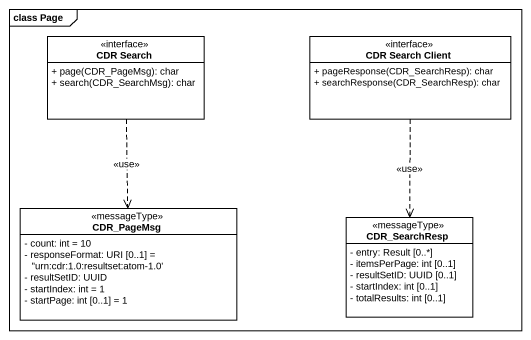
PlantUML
@startuml
mainframe class Page
hide circle
hide empty members
skinparam classAttributeIconSize 0
class "CDR Search" as CDR_Search <<interface>> {
  + page(CDR_PageMsg): char
  + search(CDR_SearchMsg): char
}
class "CDR Search Client" as CDR_Search_Client <<interface>> {
  + pageResponse(CDR_SearchResp): char
  + searchResponse(CDR_SearchResp): char
}
class CDR_PageMsg <<messageType>> {
  - count: int = 10
  - responseFormat: URI [0..1] = ”urn:cdr:1.0:resultset:atom-1.0'
  - resultSetID: UUID
  - startIndex: int = 1
  - startPage: int [0..1] = 1
}
class CDR_SearchResp <<messageType>> {
  - entry: Result [0..*]
  - itemsPerPage: int [0..1]
  - resultSetID: UUID [0..1]
  - startIndex: int [0..1]
  - totalResults: int [0..1]
}
CDR_Search ..> CDR_PageMsg : <<use>>
CDR_Search_Client ..> CDR_SearchResp : <<use>>
@enduml
